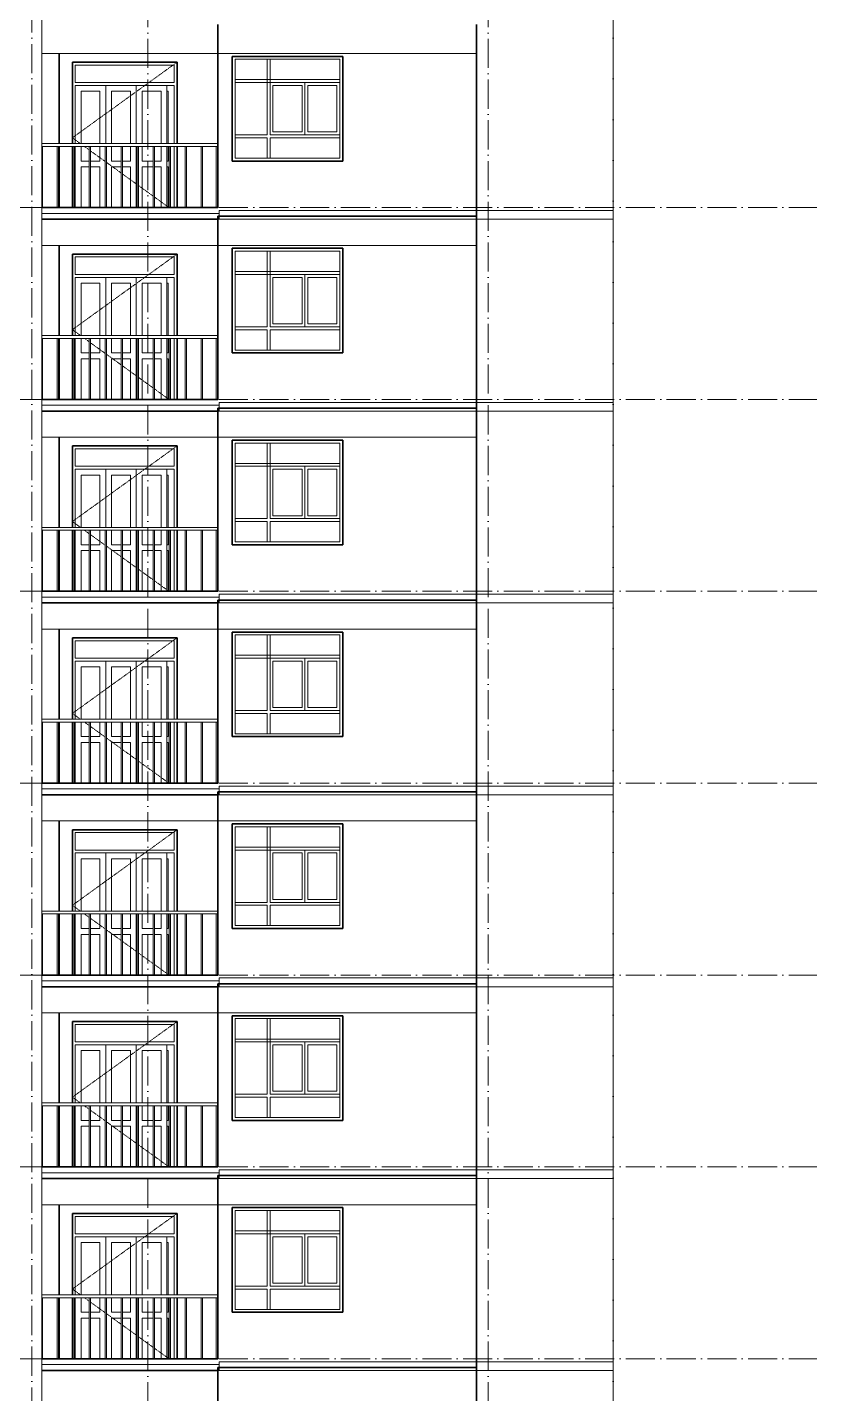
# Model space of a CAD drawing. Header units: millimetres. Extents: x -99196 to 12099, y -10111 to 93550.
# Drawn here: x -1576 to 11999, y 54300 to 77800 of the extents above; entities that cross this region are included whole.
import ezdxf

# ---------------------------------------------------------------- set-up
doc = ezdxf.new("R2010")
doc.units = ezdxf.units.MM
doc.linetypes.add('Dash 1_16__2_', pattern=[3.175, 1.5875, -1.5875])
doc.linetypes.add('Grid Line', pattern=[14, 10, -2, 0, -2])
for name, color, linetype, lineweight in [('CUA', 31, 'Continuous', 9), ('NET CAT', 3, 'Continuous', 5), ('NET CATConcrete', 3, 'Continuous', 5), ('NET THAY 1', 41, 'Continuous', 5), ('NET THAY 2', 55, 'Continuous', 5), ('NET-THAY', 2, 'Continuous', 15), ('TRUC', 225, 'Continuous', 5)]:
    doc.layers.add(name, color=color, linetype=linetype, lineweight=lineweight)

# ---------------------------------------------------------------- blocks, each defined once
blk = doc.blocks.new('ALC1807-ASCENT PLAZA-TANG DIEN HINH-TANG 5_rvt-10-MẶT ĐỨNG 14-1')
at = {"layer": 'NET-THAY', "color": 50, "lineweight": 35}
for p, q in [((1699, 51600), (1699, 54750)), ((1699, 54750), (1899, 54750)), ((6149, 54750), (1899, 54750)), ((6149, 51450), (6149, 54750))]:
    blk.add_line(p, q, dxfattribs=at)
blk = doc.blocks.new('CUA LO GIA - CUA LO GIA 2-194949-MẶT ĐỨNG 14-1')
at = {"layer": 'CUA', "color": 90, "linetype": 'Dash 1_16__2_'}
for p, q in [((-801, 23100), (999, 24400)), ((-801, 23100), (-662, 23000)), ((-593, 22950), (-513, 22892)), ((-488, 22874), (-238, 22694)), ((-213, 22676), (37, 22495)), ((62, 22477), (312, 22297)), ((337, 22278), (587, 22098)), ((612, 22080), (861, 21900))]:
    blk.add_line(p, q, dxfattribs=at)
at = {"layer": 'CUA', "color": 90}
for p, q in [((999, 24400), (-801, 24400)), ((-801, 23000), (-801, 24400)), ((-751, 24350), (-751, 24050)), ((-751, 24350), (949, 24350)), ((949, 24050), (949, 24350)), ((999, 24400), (999, 23000)), ((949, 24050), (-751, 24050)), ((-751, 24000), (949, 24000)), ((-751, 24000), (-751, 23000)), ((-226, 23000), (-226, 24000)), ((299, 24000), (-226, 24000)), ((299, 24000), (299, 23000)), ((824, 24000), (299, 24000)), ((299, 23000), (299, 24000)), ((824, 24000), (824, 23000)), ((949, 23000), (949, 24000)), ((-651, 23900), (-651, 23000)), ((-651, 23900), (-326, 23900)), ((-326, 23000), (-326, 23900)), ((-126, 23900), (199, 23900)), ((-126, 23900), (-126, 23000)), ((199, 23000), (199, 23900)), ((399, 23900), (399, 23000)), ((399, 23900), (724, 23900)), ((724, 23000), (724, 23900)), ((824, 23900), (849, 23900)), ((849, 23000), (849, 23900)), ((-801, 21900), (-801, 22950)), ((-751, 22950), (-751, 21900)), ((-651, 22950), (-651, 22700)), ((-326, 22700), (-326, 22950)), ((-126, 22950), (-126, 22700)), ((199, 22700), (199, 22950)), ((299, 22950), (299, 21900)), ((299, 21900), (299, 22950)), ((399, 22950), (399, 22700)), ((724, 22700), (724, 22950)), ((824, 22950), (824, 21900)), ((849, 22700), (849, 22950)), ((949, 21900), (949, 22950)), ((999, 22950), (999, 21900)), ((-651, 22700), (-513, 22700)), ((-513, 22600), (-651, 22600)), ((-651, 22600), (-651, 21900)), ((-488, 22700), (-326, 22700)), ((-326, 22600), (-488, 22600)), ((-326, 21900), (-326, 22600)), ((-126, 22700), (37, 22700)), ((-126, 22600), (-126, 21900)), ((37, 22600), (-126, 22600)), ((62, 22700), (199, 22700)), ((199, 22600), (62, 22600)), ((199, 21900), (199, 22600)), ((399, 22700), (587, 22700)), ((587, 22600), (399, 22600)), ((399, 22600), (399, 21900)), ((612, 22700), (724, 22700)), ((724, 22600), (612, 22600)), ((724, 21900), (724, 22600)), ((824, 22700), (849, 22700)), ((849, 22600), (824, 22600)), ((849, 21900), (849, 22600))]:
    blk.add_line(p, q, dxfattribs=at)
blk = doc.blocks.new('X-PHONG NGU 2 - X-PHONG NGU 2_Recovery_ 4-220489-MẶT ĐỨNG 14-1')
at = {"layer": 'CUA', "color": 90}
for p, q in [((1949, 24500), (1949, 22700)), ((3849, 24500), (1949, 24500)), ((1999, 24450), (3799, 24450)), ((1999, 22750), (1999, 24450)), ((2599, 24450), (2549, 24450)), ((2549, 24450), (2549, 23150)), ((2599, 23150), (2599, 24450)), ((3799, 24450), (3799, 22750)), ((3849, 22700), (3849, 24500)), ((3799, 24100), (1999, 24100)), ((1999, 24100), (1999, 24050)), ((1999, 24050), (3799, 24050)), ((3199, 24050), (2599, 24050)), ((2599, 24050), (2599, 23150)), ((2649, 23200), (2649, 24000)), ((2649, 24000), (3149, 24000)), ((3149, 24000), (3149, 23200)), ((3199, 23150), (3199, 24050)), ((3249, 24000), (3749, 24000)), ((3249, 23200), (3249, 24000)), ((3749, 24000), (3749, 23200)), ((3799, 24050), (3799, 24100)), ((2549, 23150), (1999, 23150)), ((1999, 23150), (1999, 23100)), ((1999, 23100), (2549, 23100)), ((2549, 23100), (2549, 22750)), ((3799, 23150), (2599, 23150)), ((2599, 23150), (3199, 23150)), ((2599, 22750), (2599, 23100)), ((2599, 23100), (3799, 23100)), ((3149, 23200), (2649, 23200)), ((3749, 23200), (3249, 23200)), ((3799, 23100), (3799, 23150)), ((1949, 22700), (3849, 22700)), ((3799, 22750), (1999, 22750)), ((2549, 22750), (2599, 22750))]:
    blk.add_line(p, q, dxfattribs=at)
blk = doc.blocks.new('Railing - 25mm-77671-MẶT ĐỨNG 14-1')
at = {"layer": 'NET THAY 2', "color": 90, "lineweight": 9}
blk.add_line((-1313, 22950), (-1313, 21900), dxfattribs=at)
blk = doc.blocks.new('Railing - 25mm-V354-MẶT ĐỨNG 14-1')
at = {"layer": 'NET THAY 2', "color": 90, "lineweight": 9}
for p, q in [((-1063, 21900), (-1063, 22950)), ((-1038, 22950), (-1038, 21900))]:
    blk.add_line(p, q, dxfattribs=at)
blk = doc.blocks.new('Railing - 25mm-V355-MẶT ĐỨNG 14-1')
at = {"layer": 'NET THAY 2', "color": 90, "lineweight": 9}
blk.add_line((1674, 21900), (1674, 22950), dxfattribs=at)
blk = doc.blocks.new('Railing - Railing-V368-MẶT ĐỨNG 14-1')
for name, p in [('Railing - 25mm-77671-MẶT ĐỨNG 14-1', (0, 3300)), ('Railing - 25mm-V354-MẶT ĐỨNG 14-1', (0, 3300)), ('Railing - 25mm-V354-MẶT ĐỨNG 14-1', (275, 3300)), ('Railing - 25mm-V354-MẶT ĐỨNG 14-1', (550, 3300)), ('Railing - 25mm-V354-MẶT ĐỨNG 14-1', (825, 3300)), ('Railing - 25mm-V354-MẶT ĐỨNG 14-1', (1100, 3300)), ('Railing - 25mm-V354-MẶT ĐỨNG 14-1', (1375, 3300)), ('Railing - 25mm-V354-MẶT ĐỨNG 14-1', (1650, 3300)), ('Railing - 25mm-V354-MẶT ĐỨNG 14-1', (1925, 3300)), ('Railing - 25mm-V354-MẶT ĐỨNG 14-1', (2200, 3300)), ('Railing - 25mm-V354-MẶT ĐỨNG 14-1', (2475, 3300)), ('Railing - 25mm-V355-MẶT ĐỨNG 14-1', (0, 3300))]:
    blk.add_blockref(name, p)
blk = doc.blocks.new('Top Rail Type - Top Rail_Internal_-224935-MẶT ĐỨNG 14-1')
at = {"layer": 'NET THAY 1', "color": 90, "lineweight": 9}
for p, q in [((1699, 23000), (-1326, 23000)), ((-1326, 22950), (1699, 22950))]:
    blk.add_line(p, q, dxfattribs=at)
blk = doc.blocks.new('ALC1807-ASCENT PLAZA-TANG DIEN HINH-TANG 5_rvt-11-MẶT ĐỨNG 14-1')
at = {"layer": 'NET-THAY', "color": 50, "lineweight": 35}
for p, q in [((1699, 54900), (1699, 58050)), ((1699, 58050), (1899, 58050)), ((6149, 58050), (1899, 58050)), ((6149, 54750), (6149, 58050)), ((-1026, 56000), (-1026, 57550)), ((-801, 56000), (-801, 57400)), ((-801, 57400), (999, 57400)), ((999, 57400), (999, 56000)), ((1949, 55700), (1949, 57500)), ((1949, 57500), (3849, 57500)), ((3849, 57500), (3849, 55700)), ((-1026, 54900), (-1026, 55950)), ((-801, 54900), (-801, 55950)), ((999, 55950), (999, 54900)), ((3849, 55700), (1949, 55700)), ((1699, 54900), (-1326, 54900)), ((-1326, 54700), (1699, 54700)), ((1899, 54750), (1699, 54750)), ((1699, 54700), (1699, 54750)), ((1899, 54750), (6149, 54750))]:
    blk.add_line(p, q, dxfattribs=at)
at = {"color": 50, "lineweight": 35}
for name, p in [('CUA LO GIA - CUA LO GIA 2-194949-MẶT ĐỨNG 14-1', (0, 33000)), ('X-PHONG NGU 2 - X-PHONG NGU 2_Recovery_ 4-220489-MẶT ĐỨNG 14-1', (0, 33000)), ('Top Rail Type - Top Rail_Internal_-224935-MẶT ĐỨNG 14-1', (0, 33000)), ('Railing - Railing-V368-MẶT ĐỨNG 14-1', (0, 29700))]:
    blk.add_blockref(name, p, dxfattribs=at)
blk = doc.blocks.new('ALC1807-ASCENT PLAZA-TANG DIEN HINH-TANG 5_rvt-12-MẶT ĐỨNG 14-1')
at = {"layer": 'NET-THAY', "color": 50, "lineweight": 35}
for p, q in [((1699, 58200), (1699, 61350)), ((1699, 61350), (1899, 61350)), ((6149, 61350), (1899, 61350)), ((6149, 58050), (6149, 61350)), ((-1026, 59300), (-1026, 60850)), ((-801, 59300), (-801, 60700)), ((-801, 60700), (999, 60700)), ((999, 60700), (999, 59300)), ((1949, 59000), (1949, 60800)), ((1949, 60800), (3849, 60800)), ((3849, 60800), (3849, 59000)), ((-1026, 58200), (-1026, 59250)), ((-801, 58200), (-801, 59250)), ((999, 59250), (999, 58200)), ((3849, 59000), (1949, 59000)), ((1699, 58200), (-1326, 58200)), ((1899, 58050), (1699, 58050)), ((1699, 58000), (1699, 58050)), ((1899, 58050), (6149, 58050)), ((-1326, 58000), (1699, 58000))]:
    blk.add_line(p, q, dxfattribs=at)
at = {"color": 50, "lineweight": 35}
for name, p in [('CUA LO GIA - CUA LO GIA 2-194949-MẶT ĐỨNG 14-1', (0, 36300)), ('X-PHONG NGU 2 - X-PHONG NGU 2_Recovery_ 4-220489-MẶT ĐỨNG 14-1', (0, 36300)), ('Top Rail Type - Top Rail_Internal_-224935-MẶT ĐỨNG 14-1', (0, 36300)), ('Railing - Railing-V368-MẶT ĐỨNG 14-1', (0, 33000))]:
    blk.add_blockref(name, p, dxfattribs=at)
blk = doc.blocks.new('ALC1807-ASCENT PLAZA-TANG DIEN HINH-TANG 5_rvt-13-MẶT ĐỨNG 14-1')
at = {"layer": 'NET-THAY', "color": 50, "lineweight": 35}
for p, q in [((1699, 61500), (1699, 64650)), ((1699, 64650), (1899, 64650)), ((6149, 64650), (1899, 64650)), ((6149, 61350), (6149, 64650)), ((-1026, 62600), (-1026, 64150)), ((-801, 62600), (-801, 64000)), ((-801, 64000), (999, 64000)), ((999, 64000), (999, 62600)), ((1949, 62300), (1949, 64100)), ((1949, 64100), (3849, 64100)), ((3849, 64100), (3849, 62300)), ((-1026, 61500), (-1026, 62550)), ((-801, 61500), (-801, 62550)), ((999, 62550), (999, 61500)), ((3849, 62300), (1949, 62300)), ((1699, 61500), (-1326, 61500)), ((1899, 61350), (1699, 61350)), ((1699, 61300), (1699, 61350)), ((1899, 61350), (6149, 61350)), ((-1326, 61300), (1699, 61300))]:
    blk.add_line(p, q, dxfattribs=at)
at = {"color": 50, "lineweight": 35}
for name, p in [('CUA LO GIA - CUA LO GIA 2-194949-MẶT ĐỨNG 14-1', (0, 39600)), ('X-PHONG NGU 2 - X-PHONG NGU 2_Recovery_ 4-220489-MẶT ĐỨNG 14-1', (0, 39600)), ('Top Rail Type - Top Rail_Internal_-224935-MẶT ĐỨNG 14-1', (0, 39600)), ('Railing - Railing-V368-MẶT ĐỨNG 14-1', (0, 36300))]:
    blk.add_blockref(name, p, dxfattribs=at)
blk = doc.blocks.new('ALC1807-ASCENT PLAZA-TANG DIEN HINH-TANG 5_rvt-14-MẶT ĐỨNG 14-1')
at = {"layer": 'NET-THAY', "color": 50, "lineweight": 35}
for p, q in [((1699, 64800), (1699, 67950)), ((1699, 67950), (1899, 67950)), ((6149, 67950), (1899, 67950)), ((6149, 64650), (6149, 67950)), ((-1026, 65900), (-1026, 67450)), ((-801, 65900), (-801, 67300)), ((-801, 67300), (999, 67300)), ((999, 67300), (999, 65900)), ((1949, 65600), (1949, 67400)), ((1949, 67400), (3849, 67400)), ((3849, 67400), (3849, 65600)), ((-1026, 64800), (-1026, 65850)), ((-801, 64800), (-801, 65850)), ((999, 65850), (999, 64800)), ((3849, 65600), (1949, 65600)), ((1699, 64800), (-1326, 64800)), ((1899, 64650), (1699, 64650)), ((1699, 64600), (1699, 64650)), ((1899, 64650), (6149, 64650)), ((-1326, 64600), (1699, 64600))]:
    blk.add_line(p, q, dxfattribs=at)
at = {"color": 50, "lineweight": 35}
for name, p in [('CUA LO GIA - CUA LO GIA 2-194949-MẶT ĐỨNG 14-1', (0, 42900)), ('X-PHONG NGU 2 - X-PHONG NGU 2_Recovery_ 4-220489-MẶT ĐỨNG 14-1', (0, 42900)), ('Top Rail Type - Top Rail_Internal_-224935-MẶT ĐỨNG 14-1', (0, 42900)), ('Railing - Railing-V368-MẶT ĐỨNG 14-1', (0, 39600))]:
    blk.add_blockref(name, p, dxfattribs=at)
blk = doc.blocks.new('ALC1807-ASCENT PLAZA-TANG DIEN HINH-TANG 5_rvt-15-MẶT ĐỨNG 14-1')
at = {"layer": 'NET-THAY', "color": 50, "lineweight": 35}
for p, q in [((1699, 68100), (1699, 71250)), ((1699, 71250), (1899, 71250)), ((6149, 71250), (1899, 71250)), ((6149, 67950), (6149, 71250)), ((-1026, 69200), (-1026, 70750)), ((-801, 69200), (-801, 70600)), ((-801, 70600), (999, 70600)), ((999, 70600), (999, 69200)), ((1949, 68900), (1949, 70700)), ((1949, 70700), (3849, 70700)), ((3849, 70700), (3849, 68900)), ((-1026, 68100), (-1026, 69150)), ((-801, 68100), (-801, 69150)), ((999, 69150), (999, 68100)), ((3849, 68900), (1949, 68900)), ((1699, 68100), (-1326, 68100)), ((1899, 67950), (1699, 67950)), ((1699, 67900), (1699, 67950)), ((1899, 67950), (6149, 67950)), ((-1326, 67900), (1699, 67900))]:
    blk.add_line(p, q, dxfattribs=at)
at = {"color": 50, "lineweight": 35}
for name, p in [('CUA LO GIA - CUA LO GIA 2-194949-MẶT ĐỨNG 14-1', (0, 46200)), ('X-PHONG NGU 2 - X-PHONG NGU 2_Recovery_ 4-220489-MẶT ĐỨNG 14-1', (0, 46200)), ('Top Rail Type - Top Rail_Internal_-224935-MẶT ĐỨNG 14-1', (0, 46200)), ('Railing - Railing-V368-MẶT ĐỨNG 14-1', (0, 42900))]:
    blk.add_blockref(name, p, dxfattribs=at)
blk = doc.blocks.new('ALC1807-ASCENT PLAZA-TANG DIEN HINH-TANG 5_rvt-16-MẶT ĐỨNG 14-1')
at = {"layer": 'NET-THAY', "color": 50, "lineweight": 35}
for p, q in [((1699, 71400), (1699, 74550)), ((1699, 74550), (1899, 74550)), ((6149, 74550), (1899, 74550)), ((6149, 71250), (6149, 74550)), ((-1026, 72500), (-1026, 74050)), ((-801, 72500), (-801, 73900)), ((-801, 73900), (999, 73900)), ((999, 73900), (999, 72500)), ((1949, 72200), (1949, 74000)), ((1949, 74000), (3849, 74000)), ((3849, 74000), (3849, 72200)), ((-1026, 71400), (-1026, 72450)), ((-801, 71400), (-801, 72450)), ((999, 72450), (999, 71400)), ((3849, 72200), (1949, 72200)), ((1699, 71400), (-1326, 71400)), ((1899, 71250), (1699, 71250)), ((1699, 71200), (1699, 71250)), ((1899, 71250), (6149, 71250)), ((-1326, 71200), (1699, 71200))]:
    blk.add_line(p, q, dxfattribs=at)
at = {"color": 50, "lineweight": 35}
for name, p in [('CUA LO GIA - CUA LO GIA 2-194949-MẶT ĐỨNG 14-1', (0, 49500)), ('X-PHONG NGU 2 - X-PHONG NGU 2_Recovery_ 4-220489-MẶT ĐỨNG 14-1', (0, 49500)), ('Top Rail Type - Top Rail_Internal_-224935-MẶT ĐỨNG 14-1', (0, 49500)), ('Railing - Railing-V368-MẶT ĐỨNG 14-1', (0, 46200))]:
    blk.add_blockref(name, p, dxfattribs=at)
blk = doc.blocks.new('ALC1807-ASCENT PLAZA-TANG DIEN HINH-TANG 5_rvt-17-MẶT ĐỨNG 14-1')
at = {"layer": 'NET-THAY', "color": 50, "lineweight": 35}
for p, q in [((1699, 74700), (1699, 77850)), ((6149, 74550), (6149, 77850)), ((-1026, 75800), (-1026, 77350)), ((-801, 75800), (-801, 77200)), ((-801, 77200), (999, 77200)), ((999, 77200), (999, 75800)), ((1949, 75500), (1949, 77300)), ((1949, 77300), (3849, 77300)), ((3849, 77300), (3849, 75500)), ((-1026, 74700), (-1026, 75750)), ((-801, 74700), (-801, 75750)), ((999, 75750), (999, 74700)), ((3849, 75500), (1949, 75500)), ((1699, 74700), (-1326, 74700)), ((-1326, 74500), (1699, 74500)), ((1899, 74550), (1699, 74550)), ((1699, 74500), (1699, 74550)), ((1899, 74550), (6149, 74550))]:
    blk.add_line(p, q, dxfattribs=at)
at = {"color": 50, "lineweight": 35}
for name, p in [('CUA LO GIA - CUA LO GIA 2-194949-MẶT ĐỨNG 14-1', (0, 52800)), ('X-PHONG NGU 2 - X-PHONG NGU 2_Recovery_ 4-220489-MẶT ĐỨNG 14-1', (0, 52800)), ('Top Rail Type - Top Rail_Internal_-224935-MẶT ĐỨNG 14-1', (0, 52800)), ('Railing - Railing-V368-MẶT ĐỨNG 14-1', (0, 49500))]:
    blk.add_blockref(name, p, dxfattribs=at)

msp = doc.modelspace()

# ---------------------------------------------------------------- linework, layer by layer
at = {"layer": 'NET CAT'}
for p, q in [((-1325.5, 81250), (-1325.5, -50)), ((8499.5, 77800), (8499.5, 74650)), ((6149.5, 74650), (6149.5, 77350)), ((6149.5, 74650), (8499.5, 74650)), ((6149.5, 74500), (8499.5, 74500)), ((8499.5, 74500), (8499.5, 71350)), ((6149.5, 71350), (6149.5, 74050)), ((8499.5, 71350), (6149.5, 71350)), ((6149.5, 71200), (8499.5, 71200)), ((8499.5, 71200), (8499.5, 68050)), ((6149.5, 68050), (6149.5, 70750)), ((8499.5, 68050), (6149.5, 68050)), ((6149.5, 67900), (8499.5, 67900)), ((8499.5, 67900), (8499.5, 64750)), ((6149.5, 64750), (6149.5, 67450)), ((8499.5, 64750), (6149.5, 64750)), ((6149.5, 64600), (8499.5, 64600)), ((8499.5, 64600), (8499.5, 61450)), ((6149.5, 61450), (6149.5, 64150)), ((8499.5, 61450), (6149.5, 61450)), ((6149.5, 61300), (8499.5, 61300)), ((8499.5, 61300), (8499.5, 58150)), ((6149.5, 58150), (6149.5, 60850)), ((8499.5, 58150), (6149.5, 58150)), ((6149.5, 58000), (8499.5, 58000)), ((8499.5, 58000), (8499.5, 54850)), ((6149.5, 54850), (6149.5, 57550)), ((8499.5, 54850), (6149.5, 54850)), ((6149.5, 54700), (8499.5, 54700)), ((8499.5, 54700), (8499.5, 51550))]:
    msp.add_line(p, q, dxfattribs=at)
at = {"layer": 'NET CATConcrete'}
for p, q in [((1724.5, 77350), (-1325.5, 77350)), ((6149.5, 77350), (1724.5, 77350)), ((1724.5, 74500), (-1325.5, 74500)), ((6149.5, 74500), (1724.5, 74500)), ((1724.5, 74050), (-1325.5, 74050)), ((6149.5, 74050), (1724.5, 74050)), ((1724.5, 71200), (-1325.5, 71200)), ((6149.5, 71200), (1724.5, 71200)), ((1724.5, 70750), (-1325.5, 70750)), ((6149.5, 70750), (1724.5, 70750)), ((1724.5, 67900), (-1325.5, 67900)), ((6149.5, 67900), (1724.5, 67900)), ((1724.5, 67450), (-1325.5, 67450)), ((6149.5, 67450), (1724.5, 67450)), ((1724.5, 64600), (-1325.5, 64600)), ((6149.5, 64600), (1724.5, 64600)), ((1724.5, 64150), (-1325.5, 64150)), ((6149.5, 64150), (1724.5, 64150)), ((1724.5, 61300), (-1325.5, 61300)), ((6149.5, 61300), (1724.5, 61300)), ((1724.5, 60850), (-1325.5, 60850)), ((6149.5, 60850), (1724.5, 60850)), ((1724.5, 58000), (-1325.5, 58000)), ((6149.5, 58000), (1724.5, 58000)), ((1724.5, 57550), (-1325.5, 57550)), ((6149.5, 57550), (1724.5, 57550)), ((1724.5, 54700), (-1325.5, 54700)), ((6149.5, 54700), (1724.5, 54700))]:
    msp.add_line(p, q, dxfattribs=at)
at = {"layer": 'NET-THAY', "lineweight": 9}
for p, q in [((-1325.5, 74600), (1724.5, 74600)), ((8499.5, 74500), (-1325.5, 74500)), ((1724.5, 74650), (8499.5, 74650)), ((1724.5, 74650), (1724.5, 74500)), ((8499.5, 74650), (8499.5, 74500)), ((-1325.5, 71300), (1724.5, 71300)), ((1724.5, 71350), (8499.5, 71350)), ((1724.5, 71350), (1724.5, 71200)), ((8499.5, 71350), (8499.5, 71200)), ((8499.5, 71200), (-1325.5, 71200)), ((-1325.5, 68000), (1724.5, 68000)), ((1724.5, 68050), (8499.5, 68050)), ((1724.5, 68050), (1724.5, 67900)), ((8499.5, 68050), (8499.5, 67900)), ((8499.5, 67900), (-1325.5, 67900)), ((-1325.5, 64700), (1724.5, 64700)), ((1724.5, 64750), (8499.5, 64750)), ((1724.5, 64750), (1724.5, 64600)), ((8499.5, 64750), (8499.5, 64600)), ((8499.5, 64600), (-1325.5, 64600)), ((-1325.5, 61400), (1724.5, 61400)), ((1724.5, 61450), (8499.5, 61450)), ((1724.5, 61450), (1724.5, 61300)), ((8499.5, 61450), (8499.5, 61300)), ((8499.5, 61300), (-1325.5, 61300)), ((-1325.5, 58100), (1724.5, 58100)), ((1724.5, 58150), (8499.5, 58150)), ((1724.5, 58150), (1724.5, 58000)), ((8499.5, 58150), (8499.5, 58000)), ((8499.5, 58000), (-1325.5, 58000)), ((-1325.5, 54800), (1724.5, 54800)), ((1724.5, 54850), (8499.5, 54850)), ((1724.5, 54850), (1724.5, 54700)), ((8499.5, 54850), (8499.5, 54700)), ((8499.5, 54700), (-1325.5, 54700))]:
    msp.add_line(p, q, dxfattribs=at)
at = {"layer": 'TRUC', "linetype": 'Grid Line', "ltscale": 50}
for p, q in [((-1500.5, -4900), (-1500.5, 91838.4)), ((499.5, -6911.3), (499.5, 91838.4)), ((6349.5, -6911.3), (6349.5, 91838.4)), ((8499.5, -4900), (8499.5, 91838.4)), ((-99096.4, 74700), (11999.5, 74700)), ((-99096.4, 71400), (11999.5, 71400)), ((-99096.4, 68100), (11999.5, 68100)), ((-99096.4, 64800), (11999.5, 64800)), ((-99096.4, 61500), (11999.5, 61500)), ((-99096.4, 58200), (11999.5, 58200)), ((-99096.4, 54900), (11999.5, 54900))]:
    msp.add_line(p, q, dxfattribs=at)

# ---------------------------------------------------------------- block references
at = {"lineweight": 5}
for name in ['ALC1807-ASCENT PLAZA-TANG DIEN HINH-TANG 5_rvt-17-MẶT ĐỨNG 14-1', 'ALC1807-ASCENT PLAZA-TANG DIEN HINH-TANG 5_rvt-16-MẶT ĐỨNG 14-1', 'ALC1807-ASCENT PLAZA-TANG DIEN HINH-TANG 5_rvt-15-MẶT ĐỨNG 14-1', 'ALC1807-ASCENT PLAZA-TANG DIEN HINH-TANG 5_rvt-14-MẶT ĐỨNG 14-1', 'ALC1807-ASCENT PLAZA-TANG DIEN HINH-TANG 5_rvt-13-MẶT ĐỨNG 14-1', 'ALC1807-ASCENT PLAZA-TANG DIEN HINH-TANG 5_rvt-12-MẶT ĐỨNG 14-1', 'ALC1807-ASCENT PLAZA-TANG DIEN HINH-TANG 5_rvt-11-MẶT ĐỨNG 14-1', 'ALC1807-ASCENT PLAZA-TANG DIEN HINH-TANG 5_rvt-10-MẶT ĐỨNG 14-1']:
    msp.add_blockref(name, (0, 0), dxfattribs=at)

doc.saveas('drawing.dxf')
